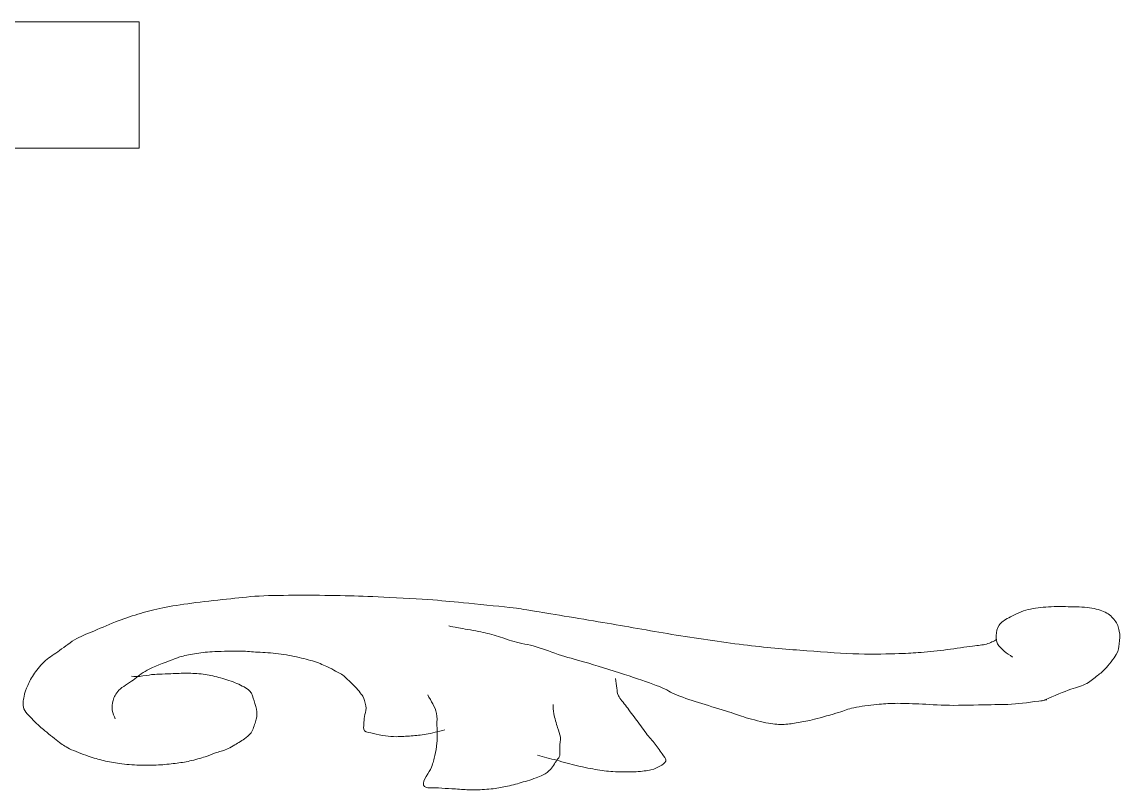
# Model space of a CAD drawing. Header units: millimetres. Extents: x -283 to 283, y -151 to 150.
# Drawn here: x -38.58 to -14.63, y -47.24 to -30.48 of the extents above; entities that cross this region are included whole.
import ezdxf

# ---------------------------------------------------------------- set-up
doc = ezdxf.new("R2010")
doc.units = ezdxf.units.MM
doc.header["$MEASUREMENT"] = 0
doc.layers.add('Camada 1', color=7, linetype='Continuous')

msp = doc.modelspace()

# ---------------------------------------------------------------- linework, layer by layer
at = {"layer": 'Camada 1', "color": 240, "lineweight": 9}
msp.add_lwpolyline([(-40.659, -33.2325), (-36.0182, -33.2325), (-36.0182, -30.4825), (-40.659, -30.4825), (-40.659, -33.2325)], close=True, dxfattribs=at)
at = {"layer": 'Camada 1', "color": 250, "lineweight": 9}
for points, knots in [([(-36.1864, -44.7485), (-36.0843, -44.7889), (-35.79, -44.717), (-35.7172, -44.7141), (-35.7172, -44.7141), (-35.6444, -44.7112), (-35.4097, -44.7012), (-35.2803, -44.6969), (-35.2803, -44.6969), (-35.1509, -44.6926), (-35.0569, -44.6854), (-34.9405, -44.6883), (-34.9405, -44.6883), (-34.8241, -44.6911), (-34.7016, -44.6967), (-34.5846, -44.7141), (-34.5846, -44.7141), (-34.4676, -44.7314), (-34.3612, -44.7584), (-34.2449, -44.7914), (-34.2449, -44.7914), (-34.1286, -44.8244), (-33.9951, -44.864), (-33.889, -44.9117), (-33.889, -44.9117), (-33.7829, -44.9594), (-33.678, -45.01), (-33.6141, -45.075), (-33.6141, -45.075), (-33.5502, -45.1399), (-33.5441, -45.2138), (-33.5172, -45.2897), (-33.5172, -45.2897), (-33.4903, -45.3658), (-33.458, -45.454), (-33.4526, -45.5303), (-33.4526, -45.5303), (-33.4473, -45.6067), (-33.4635, -45.6691), (-33.4851, -45.7452), (-33.4851, -45.7452), (-33.5068, -45.8212), (-33.5419, -45.9231), (-33.5824, -45.9858), (-33.5824, -45.9858), (-33.6229, -46.0484), (-33.6806, -46.0811), (-33.7255, -46.1167), (-33.7255, -46.1167), (-33.7705, -46.1523), (-33.787, -46.1605), (-33.8513, -46.1987), (-33.8513, -46.1987), (-33.9156, -46.2368), (-34.0258, -46.3073), (-34.111, -46.3453), (-34.111, -46.3453), (-34.1963, -46.3835), (-34.28, -46.3978), (-34.3584, -46.4252), (-34.3584, -46.4252), (-34.4369, -46.4526), (-34.4887, -46.4798), (-34.5816, -46.5094), (-34.5816, -46.5094), (-34.6744, -46.5389), (-34.8042, -46.5778), (-34.9142, -46.602), (-34.9142, -46.602), (-35.0242, -46.6262), (-35.1236, -46.6393), (-35.2387, -46.6538), (-35.2387, -46.6538), (-35.3537, -46.6682), (-35.4736, -46.6818), (-35.6037, -46.6883), (-35.6037, -46.6883), (-35.7339, -46.6947), (-35.8763, -46.6976), (-36.0174, -46.6926), (-36.0174, -46.6926), (-36.1585, -46.6876), (-36.317, -46.6747), (-36.4473, -46.6581), (-36.4473, -46.6581), (-36.5776, -46.6415), (-36.6808, -46.6208), (-36.7961, -46.5934), (-36.7961, -46.5934), (-36.9113, -46.5659), (-37.012, -46.5373), (-37.1366, -46.4941), (-37.1366, -46.4941), (-37.2612, -46.4509), (-37.4318, -46.3888), (-37.5421, -46.3344), (-37.5421, -46.3344), (-37.6524, -46.2801), (-37.6987, -46.2403), (-37.7934, -46.1704), (-37.7934, -46.1704), (-37.888, -46.1006), (-38.0244, -45.9878), (-38.1096, -45.9158), (-38.1096, -45.9158), (-38.1947, -45.8439), (-38.2334, -45.8147), (-38.3041, -45.7389), (-38.3041, -45.7389), (-38.3747, -45.6631), (-38.4941, -45.5542), (-38.533, -45.4616), (-38.533, -45.4616), (-38.572, -45.369), (-38.5464, -45.2801), (-38.5328, -45.1952), (-38.5328, -45.1952), (-38.5192, -45.1104), (-38.4896, -45.0392), (-38.4517, -44.9546), (-38.4517, -44.9546), (-38.4139, -44.8701), (-38.3709, -44.7788), (-38.3059, -44.6883), (-38.3059, -44.6883), (-38.2409, -44.5978), (-38.1552, -44.4968), (-38.063, -44.4133), (-38.063, -44.4133), (-37.9709, -44.3299), (-37.8688, -44.2701), (-37.7555, -44.1899), (-37.7555, -44.1899), (-37.6421, -44.1097), (-37.5107, -44.0042), (-37.3831, -43.9322), (-37.3831, -43.9322), (-37.2555, -43.8601), (-37.1457, -43.8247), (-36.9947, -43.7603), (-36.9947, -43.7603), (-36.8436, -43.6958), (-36.6442, -43.6086), (-36.4767, -43.5455), (-36.4767, -43.5455), (-36.3093, -43.4824), (-36.1534, -43.4295), (-35.9912, -43.3823), (-35.9912, -43.3823), (-35.8291, -43.3349), (-35.6923, -43.2992), (-35.5058, -43.2619), (-35.5058, -43.2619), (-35.3192, -43.2246), (-35.1068, -43.1904), (-34.8747, -43.1589), (-34.8747, -43.1589), (-34.6425, -43.1273), (-34.3596, -43.0987), (-34.1141, -43.0729), (-34.1141, -43.0729), (-33.8687, -43.0471), (-33.6644, -43.0185), (-33.4022, -43.0042), (-33.4022, -43.0042), (-33.14, -42.9898), (-32.8387, -42.9884), (-32.5447, -42.987), (-32.5447, -42.987), (-32.2506, -42.9856), (-31.9271, -42.9898), (-31.6386, -42.9956), (-31.6386, -42.9956), (-31.35, -43.0013), (-31.1317, -43.007), (-30.8134, -43.0213), (-30.8134, -43.0213), (-30.4952, -43.0357), (-30.0396, -43.06), (-29.7294, -43.0815), (-29.7294, -43.0815), (-29.4192, -43.103), (-29.2494, -43.1216), (-28.9528, -43.1502), (-28.9528, -43.1502), (-28.6562, -43.1789), (-28.2142, -43.2219), (-27.9498, -43.2534), (-27.9498, -43.2534), (-27.6853, -43.2849), (-27.7233, -43.282), (-27.3674, -43.3393), (-27.3674, -43.3393), (-27.0115, -43.3966), (-26.3239, -43.5112), (-25.8143, -43.597), (-25.8143, -43.597), (-25.3047, -43.6829), (-24.8195, -43.7746), (-24.3098, -43.8548), (-24.3098, -43.8548), (-23.8001, -43.935), (-23.2317, -44.0209), (-22.7567, -44.0782), (-22.7567, -44.0782), (-22.2816, -44.1355), (-21.867, -44.167), (-21.4624, -44.1985), (-21.4624, -44.1985), (-21.0578, -44.23), (-20.6649, -44.2572), (-20.3299, -44.2673), (-20.3299, -44.2673), (-19.9948, -44.2772), (-19.6828, -44.2644), (-19.4561, -44.2586), (-19.4561, -44.2586), (-19.2295, -44.253), (-19.1462, -44.2472), (-18.9707, -44.2329), (-18.9707, -44.2329), (-18.7952, -44.2186), (-18.5905, -44.1956), (-18.4044, -44.1728), (-18.4044, -44.1728), (-18.2182, -44.1498), (-17.9971, -44.1154), (-17.8542, -44.0954), (-17.8542, -44.0954), (-17.7113, -44.0754), (-17.6378, -44.0766), (-17.5467, -44.0524), (-17.5467, -44.0524), (-17.4557, -44.0283), (-17.3957, -43.9865), (-17.3202, -43.9536)], [0, 0, 0, 0, 0.0166667, 0.0166667, 0.0166667, 0.0166667, 0.0333333, 0.0333333, 0.0333333, 0.0333333, 0.05, 0.05, 0.05, 0.05, 0.0666667, 0.0666667, 0.0666667, 0.0666667, 0.0833333, 0.0833333, 0.0833333, 0.0833333, 0.1, 0.1, 0.1, 0.1, 0.1166667, 0.1166667, 0.1166667, 0.1166667, 0.1333333, 0.1333333, 0.1333333, 0.1333333, 0.15, 0.15, 0.15, 0.15, 0.1666667, 0.1666667, 0.1666667, 0.1666667, 0.1833333, 0.1833333, 0.1833333, 0.1833333, 0.2, 0.2, 0.2, 0.2, 0.2166667, 0.2166667, 0.2166667, 0.2166667, 0.2333333, 0.2333333, 0.2333333, 0.2333333, 0.25, 0.25, 0.25, 0.25, 0.2666667, 0.2666667, 0.2666667, 0.2666667, 0.2833333, 0.2833333, 0.2833333, 0.2833333, 0.3, 0.3, 0.3, 0.3, 0.3166667, 0.3166667, 0.3166667, 0.3166667, 0.3333333, 0.3333333, 0.3333333, 0.3333333, 0.35, 0.35, 0.35, 0.35, 0.3666667, 0.3666667, 0.3666667, 0.3666667, 0.3833333, 0.3833333, 0.3833333, 0.3833333, 0.4, 0.4, 0.4, 0.4, 0.4166667, 0.4166667, 0.4166667, 0.4166667, 0.4333333, 0.4333333, 0.4333333, 0.4333333, 0.45, 0.45, 0.45, 0.45, 0.4666667, 0.4666667, 0.4666667, 0.4666667, 0.4833333, 0.4833333, 0.4833333, 0.4833333, 0.5, 0.5, 0.5, 0.5, 0.5166667, 0.5166667, 0.5166667, 0.5166667, 0.5333333, 0.5333333, 0.5333333, 0.5333333, 0.55, 0.55, 0.55, 0.55, 0.5666667, 0.5666667, 0.5666667, 0.5666667, 0.5833333, 0.5833333, 0.5833333, 0.5833333, 0.6, 0.6, 0.6, 0.6, 0.6166667, 0.6166667, 0.6166667, 0.6166667, 0.6333333, 0.6333333, 0.6333333, 0.6333333, 0.65, 0.65, 0.65, 0.65, 0.6666667, 0.6666667, 0.6666667, 0.6666667, 0.6833333, 0.6833333, 0.6833333, 0.6833333, 0.7, 0.7, 0.7, 0.7, 0.7166667, 0.7166667, 0.7166667, 0.7166667, 0.7333333, 0.7333333, 0.7333333, 0.7333333, 0.75, 0.75, 0.75, 0.75, 0.7666667, 0.7666667, 0.7666667, 0.7666667, 0.7833333, 0.7833333, 0.7833333, 0.7833333, 0.8, 0.8, 0.8, 0.8, 0.8166667, 0.8166667, 0.8166667, 0.8166667, 0.8333333, 0.8333333, 0.8333333, 0.8333333, 0.85, 0.85, 0.85, 0.85, 0.8666667, 0.8666667, 0.8666667, 0.8666667, 0.8833333, 0.8833333, 0.8833333, 0.8833333, 0.9, 0.9, 0.9, 0.9, 0.9166667, 0.9166667, 0.9166667, 0.9166667, 0.9333333, 0.9333333, 0.9333333, 0.9333333, 0.95, 0.95, 0.95, 0.95, 0.9666667, 0.9666667, 0.9666667, 0.9666667, 1, 1, 1, 1]), ([(-16.9807, -44.336), (-17.04, -44.293), (-17.1044, -44.256), (-17.1586, -44.2071), (-17.1586, -44.2071), (-17.2127, -44.1583), (-17.274, -44.102), (-17.304, -44.0439), (-17.304, -44.0439), (-17.3341, -43.9857), (-17.3417, -43.9312), (-17.3363, -43.8634), (-17.3363, -43.8634), (-17.3308, -43.7956), (-17.3184, -43.7061), (-17.2714, -43.64), (-17.2714, -43.64), (-17.2244, -43.5739), (-17.159, -43.5317), (-17.0609, -43.4768), (-17.0609, -43.4768), (-16.9629, -43.4218), (-16.8263, -43.3529), (-16.6887, -43.3135), (-16.6887, -43.3135), (-16.5511, -43.2741), (-16.4067, -43.2578), (-16.2518, -43.2447), (-16.2518, -43.2447), (-16.0968, -43.2318), (-15.9258, -43.2333), (-15.7663, -43.2362), (-15.7663, -43.2362), (-15.6069, -43.2391), (-15.4344, -43.2415), (-15.2972, -43.2619), (-15.2972, -43.2619), (-15.1599, -43.2823), (-15.0524, -43.309), (-14.9575, -43.3565), (-14.9575, -43.3565), (-14.8625, -43.4039), (-14.7992, -43.4672), (-14.7473, -43.5369), (-14.7473, -43.5369), (-14.6953, -43.6066), (-14.6666, -43.6839), (-14.6504, -43.7689), (-14.6504, -43.7689), (-14.6341, -43.8538), (-14.6397, -43.9591), (-14.6506, -44.0439), (-14.6506, -44.0439), (-14.6614, -44.1285), (-14.6638, -44.1836), (-14.7154, -44.2758), (-14.7154, -44.2758), (-14.7671, -44.3681), (-14.8853, -44.5133), (-14.9584, -44.5938), (-14.9584, -44.5938), (-15.0315, -44.6742), (-15.0798, -44.7012), (-15.1527, -44.757), (-15.1527, -44.757), (-15.2256, -44.8129), (-15.2914, -44.8779), (-15.3955, -44.9289), (-15.3955, -44.9289), (-15.4995, -44.9797), (-15.6085, -44.996), (-15.7677, -45.0578), (-15.7677, -45.0578), (-15.9269, -45.1196), (-16.1559, -45.2188), (-16.3498, -45.2994)], [0, 0, 0, 0, 0.05, 0.05, 0.05, 0.05, 0.1, 0.1, 0.1, 0.1, 0.15, 0.15, 0.15, 0.15, 0.2, 0.2, 0.2, 0.2, 0.25, 0.25, 0.25, 0.25, 0.3, 0.3, 0.3, 0.3, 0.35, 0.35, 0.35, 0.35, 0.4, 0.4, 0.4, 0.4, 0.45, 0.45, 0.45, 0.45, 0.5, 0.5, 0.5, 0.5, 0.55, 0.55, 0.55, 0.55, 0.6, 0.6, 0.6, 0.6, 0.65, 0.65, 0.65, 0.65, 0.7, 0.7, 0.7, 0.7, 0.75, 0.75, 0.75, 0.75, 0.8, 0.8, 0.8, 0.8, 0.85, 0.85, 0.85, 0.85, 0.9, 0.9, 0.9, 0.9, 1, 1, 1, 1]), ([(-16.2274, -45.2697), (-16.4667, -45.3032), (-16.7179, -45.341), (-16.9156, -45.3583), (-16.9156, -45.3583), (-17.1621, -45.3798), (-17.2866, -45.3699), (-17.5263, -45.3748), (-17.5263, -45.3748), (-17.766, -45.3796), (-18.1045, -45.3906), (-18.3536, -45.3877), (-18.3536, -45.3877), (-18.6027, -45.3849), (-18.8214, -45.3647), (-19.0188, -45.3576), (-19.0188, -45.3576), (-19.2161, -45.3504), (-19.3832, -45.3424), (-19.5379, -45.3445), (-19.5379, -45.3445), (-19.6925, -45.3467), (-19.7931, -45.3546), (-19.9435, -45.3705), (-19.9435, -45.3705), (-20.0939, -45.3863), (-20.2992, -45.4105), (-20.4383, -45.4396), (-20.4383, -45.4396), (-20.5774, -45.4686), (-20.6279, -45.5011), (-20.771, -45.5431), (-20.771, -45.5431), (-20.914, -45.5851), (-21.1492, -45.6554), (-21.2965, -45.6918), (-21.2965, -45.6918), (-21.4437, -45.7281), (-21.5418, -45.7419), (-21.6525, -45.7605), (-21.6525, -45.7605), (-21.7632, -45.7791), (-21.8499, -45.8006), (-21.9599, -45.8035), (-21.9599, -45.8035), (-22.0699, -45.8064), (-22.1608, -45.8023), (-22.2997, -45.7776), (-22.2997, -45.7776), (-22.4386, -45.7531), (-22.6392, -45.699), (-22.785, -45.6574), (-22.785, -45.6574), (-22.9308, -45.6157), (-23.0115, -45.5801), (-23.1732, -45.5285), (-23.1732, -45.5285), (-23.335, -45.477), (-23.5695, -45.4082), (-23.7555, -45.348), (-23.7555, -45.348), (-23.9416, -45.288), (-24.1351, -45.2294), (-24.2893, -45.1676), (-24.2893, -45.1676), (-24.4436, -45.1058), (-24.5018, -45.049), (-24.6775, -44.9786), (-24.6775, -44.9786), (-24.8533, -44.9083), (-25.0845, -44.8311), (-25.3407, -44.7466), (-25.3407, -44.7466), (-25.5969, -44.6622), (-25.9689, -44.5461), (-26.2142, -44.4717), (-26.2142, -44.4717), (-26.4595, -44.3972), (-26.6212, -44.36), (-26.8127, -44.2998), (-26.8127, -44.2998), (-27.0043, -44.2396), (-27.1896, -44.1611), (-27.3627, -44.1107), (-27.3627, -44.1107), (-27.5358, -44.0605), (-27.7021, -44.0393), (-27.848, -43.999), (-27.848, -43.999), (-27.994, -43.9588), (-28.1066, -43.9075), (-28.2362, -43.8701), (-28.2362, -43.8701), (-28.3659, -43.8328), (-28.4868, -43.8043), (-28.6245, -43.7757), (-28.6245, -43.7757), (-28.7622, -43.747), (-28.9534, -43.7184), (-29.0613, -43.6984), (-29.0613, -43.6984), (-29.1691, -43.6783), (-29.2015, -43.6697), (-29.2716, -43.6553)], [0, 0, 0, 0, 0.037037, 0.037037, 0.037037, 0.037037, 0.0740741, 0.0740741, 0.0740741, 0.0740741, 0.1111111, 0.1111111, 0.1111111, 0.1111111, 0.1481481, 0.1481481, 0.1481481, 0.1481481, 0.1851852, 0.1851852, 0.1851852, 0.1851852, 0.2222222, 0.2222222, 0.2222222, 0.2222222, 0.2592593, 0.2592593, 0.2592593, 0.2592593, 0.2962963, 0.2962963, 0.2962963, 0.2962963, 0.3333333, 0.3333333, 0.3333333, 0.3333333, 0.3703704, 0.3703704, 0.3703704, 0.3703704, 0.4074074, 0.4074074, 0.4074074, 0.4074074, 0.4444444, 0.4444444, 0.4444444, 0.4444444, 0.4814815, 0.4814815, 0.4814815, 0.4814815, 0.5185185, 0.5185185, 0.5185185, 0.5185185, 0.5555556, 0.5555556, 0.5555556, 0.5555556, 0.5925926, 0.5925926, 0.5925926, 0.5925926, 0.6296296, 0.6296296, 0.6296296, 0.6296296, 0.6666667, 0.6666667, 0.6666667, 0.6666667, 0.7037037, 0.7037037, 0.7037037, 0.7037037, 0.7407407, 0.7407407, 0.7407407, 0.7407407, 0.7777778, 0.7777778, 0.7777778, 0.7777778, 0.8148148, 0.8148148, 0.8148148, 0.8148148, 0.8518519, 0.8518519, 0.8518519, 0.8518519, 0.8888889, 0.8888889, 0.8888889, 0.8888889, 0.9259259, 0.9259259, 0.9259259, 0.9259259, 1, 1, 1, 1]), ([(-29.3594, -45.9256), (-29.4943, -45.9571), (-29.642, -45.9986), (-29.764, -46.0201), (-29.764, -46.0201), (-29.886, -46.0417), (-29.9796, -46.0459), (-30.0876, -46.0545), (-30.0876, -46.0545), (-30.1956, -46.0631), (-30.3162, -46.0717), (-30.4112, -46.0717), (-30.4112, -46.0717), (-30.5063, -46.0717), (-30.5698, -46.066), (-30.6539, -46.0545), (-30.6539, -46.0545), (-30.738, -46.0429), (-30.837, -46.0216), (-30.9127, -46.003), (-30.9127, -46.003), (-30.9885, -45.9843), (-31.0672, -45.9817), (-31.1069, -45.9428), (-31.1069, -45.9428), (-31.1465, -45.9038), (-31.123, -45.8484), (-31.1229, -45.7967), (-31.1229, -45.7967), (-31.1229, -45.7451), (-31.1148, -45.6907), (-31.1066, -45.6335), (-31.1066, -45.6335), (-31.0985, -45.5762), (-31.071, -45.5196), (-31.0741, -45.453), (-31.0741, -45.453), (-31.0772, -45.3864), (-31.1079, -45.2877), (-31.1252, -45.2363), (-31.1252, -45.2363), (-31.1425, -45.1849), (-31.1515, -45.1827), (-31.1779, -45.1456), (-31.1779, -45.1456), (-31.2042, -45.1086), (-31.2447, -45.0569), (-31.2832, -45.014), (-31.2832, -45.014), (-31.3217, -44.9712), (-31.3595, -44.936), (-31.4089, -44.8889), (-31.4089, -44.8889), (-31.4582, -44.8418), (-31.5302, -44.7693), (-31.5791, -44.7313), (-31.5791, -44.7313), (-31.6279, -44.6934), (-31.652, -44.6893), (-31.7007, -44.6623), (-31.7007, -44.6623), (-31.7493, -44.6353), (-31.7952, -44.605), (-31.871, -44.5694), (-31.871, -44.5694), (-31.9467, -44.5337), (-32.0434, -44.4862), (-32.1547, -44.4486), (-32.1547, -44.4486), (-32.2661, -44.411), (-32.3977, -44.376), (-32.5359, -44.345), (-32.5359, -44.345), (-32.674, -44.314), (-32.8313, -44.2825), (-32.982, -44.263), (-32.982, -44.263), (-33.1327, -44.2435), (-33.2983, -44.2378), (-33.4362, -44.2285), (-33.4362, -44.2285), (-33.5741, -44.2192), (-33.6535, -44.209), (-33.8093, -44.2069), (-33.8093, -44.2069), (-33.965, -44.2048), (-34.209, -44.2076), (-34.369, -44.2155), (-34.369, -44.2155), (-34.5289, -44.2235), (-34.6443, -44.2363), (-34.7665, -44.2544), (-34.7665, -44.2544), (-34.8887, -44.2724), (-35.0026, -44.2973), (-35.0991, -44.3234), (-35.0991, -44.3234), (-35.1956, -44.3495), (-35.2178, -44.3603), (-35.3425, -44.4097), (-35.3425, -44.4097), (-35.4671, -44.4591), (-35.7107, -44.5479), (-35.8465, -44.6196), (-35.8465, -44.6196), (-35.9823, -44.6912), (-36.0477, -44.7628), (-36.1502, -44.8359), (-36.1502, -44.8359), (-36.2527, -44.9089), (-36.3872, -44.9825), (-36.4617, -45.0578), (-36.4617, -45.0578), (-36.5363, -45.1331), (-36.5668, -45.2075), (-36.5913, -45.2812), (-36.5913, -45.2812), (-36.6158, -45.3548), (-36.6157, -45.4283), (-36.6077, -45.496), (-36.6077, -45.496), (-36.5996, -45.5637), (-36.5646, -45.622), (-36.5431, -45.685)], [0, 0, 0, 0, 0.03125, 0.03125, 0.03125, 0.03125, 0.0625, 0.0625, 0.0625, 0.0625, 0.09375, 0.09375, 0.09375, 0.09375, 0.125, 0.125, 0.125, 0.125, 0.15625, 0.15625, 0.15625, 0.15625, 0.1875, 0.1875, 0.1875, 0.1875, 0.21875, 0.21875, 0.21875, 0.21875, 0.25, 0.25, 0.25, 0.25, 0.28125, 0.28125, 0.28125, 0.28125, 0.3125, 0.3125, 0.3125, 0.3125, 0.34375, 0.34375, 0.34375, 0.34375, 0.375, 0.375, 0.375, 0.375, 0.40625, 0.40625, 0.40625, 0.40625, 0.4375, 0.4375, 0.4375, 0.4375, 0.46875, 0.46875, 0.46875, 0.46875, 0.5, 0.5, 0.5, 0.5, 0.53125, 0.53125, 0.53125, 0.53125, 0.5625, 0.5625, 0.5625, 0.5625, 0.59375, 0.59375, 0.59375, 0.59375, 0.625, 0.625, 0.625, 0.625, 0.65625, 0.65625, 0.65625, 0.65625, 0.6875, 0.6875, 0.6875, 0.6875, 0.71875, 0.71875, 0.71875, 0.71875, 0.75, 0.75, 0.75, 0.75, 0.78125, 0.78125, 0.78125, 0.78125, 0.8125, 0.8125, 0.8125, 0.8125, 0.84375, 0.84375, 0.84375, 0.84375, 0.875, 0.875, 0.875, 0.875, 0.90625, 0.90625, 0.90625, 0.90625, 0.9375, 0.9375, 0.9375, 0.9375, 1, 1, 1, 1]), ([(-27.3374, -46.4755), (-27.1972, -46.5127), (-27.0624, -46.5486), (-26.9168, -46.5872), (-26.9168, -46.5872), (-26.7712, -46.6259), (-26.6123, -46.6731), (-26.4638, -46.7075), (-26.4638, -46.7075), (-26.3154, -46.7419), (-26.1649, -46.7719), (-26.027, -46.7934), (-26.027, -46.7934), (-25.8892, -46.815), (-25.7797, -46.8292), (-25.6388, -46.8364), (-25.6388, -46.8364), (-25.4978, -46.8436), (-25.3161, -46.8436), (-25.1857, -46.8364), (-25.1857, -46.8364), (-25.0554, -46.8292), (-24.9501, -46.8139), (-24.8621, -46.7934), (-24.8621, -46.7934), (-24.7741, -46.773), (-24.7228, -46.7482), (-24.6679, -46.7161), (-24.6679, -46.7161), (-24.613, -46.684), (-24.5529, -46.6446), (-24.5383, -46.6044), (-24.5383, -46.6044), (-24.5238, -46.5642), (-24.5518, -46.55), (-24.5868, -46.4927), (-24.5868, -46.4927), (-24.6219, -46.4354), (-24.6892, -46.338), (-24.7484, -46.2607), (-24.7484, -46.2607), (-24.8077, -46.1833), (-24.8724, -46.1189), (-24.9424, -46.0287), (-24.9424, -46.0287), (-25.0125, -45.9385), (-25.0933, -45.821), (-25.1687, -45.7194), (-25.1687, -45.7194), (-25.2441, -45.6177), (-25.3276, -45.5089), (-25.395, -45.4186), (-25.395, -45.4186), (-25.4623, -45.3285), (-25.5375, -45.246), (-25.5728, -45.178), (-25.5728, -45.178), (-25.6081, -45.1102), (-25.5943, -45.0778), (-25.605, -45.0148), (-25.605, -45.0148), (-25.6158, -44.9518), (-25.6265, -44.8716), (-25.6372, -44.8)], [0, 0, 0, 0, 0.0588235, 0.0588235, 0.0588235, 0.0588235, 0.1176471, 0.1176471, 0.1176471, 0.1176471, 0.1764706, 0.1764706, 0.1764706, 0.1764706, 0.2352941, 0.2352941, 0.2352941, 0.2352941, 0.2941176, 0.2941176, 0.2941176, 0.2941176, 0.3529412, 0.3529412, 0.3529412, 0.3529412, 0.4117647, 0.4117647, 0.4117647, 0.4117647, 0.4705882, 0.4705882, 0.4705882, 0.4705882, 0.5294118, 0.5294118, 0.5294118, 0.5294118, 0.5882353, 0.5882353, 0.5882353, 0.5882353, 0.6470588, 0.6470588, 0.6470588, 0.6470588, 0.7058824, 0.7058824, 0.7058824, 0.7058824, 0.7647059, 0.7647059, 0.7647059, 0.7647059, 0.8235294, 0.8235294, 0.8235294, 0.8235294, 0.8823529, 0.8823529, 0.8823529, 0.8823529, 1, 1, 1, 1]), ([(-26.9968, -45.3671), (-26.9914, -45.4358), (-26.9968, -45.4887), (-26.9807, -45.5733), (-26.9807, -45.5733), (-26.9646, -45.6579), (-26.9243, -45.7895), (-26.9, -45.8741), (-26.9, -45.8741), (-26.8759, -45.9585), (-26.8435, -46.0097), (-26.8355, -46.0803), (-26.8355, -46.0803), (-26.8275, -46.1508), (-26.8491, -46.2278), (-26.8518, -46.2951), (-26.8518, -46.2951), (-26.8546, -46.3624), (-26.8411, -46.4349), (-26.852, -46.4841), (-26.852, -46.4841), (-26.8629, -46.5334), (-26.879, -46.5328), (-26.9168, -46.5872), (-26.9168, -46.5872), (-26.9546, -46.6416), (-27.0157, -46.751), (-27.0788, -46.8106), (-27.0788, -46.8106), (-27.1417, -46.8702), (-27.1938, -46.8976), (-27.2892, -46.9395), (-27.2892, -46.9395), (-27.3846, -46.9814), (-27.5287, -47.0247), (-27.6452, -47.0598), (-27.6452, -47.0598), (-27.7617, -47.0949), (-27.8776, -47.1256), (-27.9876, -47.1501), (-27.9876, -47.1501), (-28.0976, -47.1745), (-28.1899, -47.1925), (-28.3039, -47.2062), (-28.3039, -47.2062), (-28.418, -47.2199), (-28.5726, -47.2284), (-28.669, -47.2321), (-28.669, -47.2321), (-28.7653, -47.2356), (-28.7906, -47.2321), (-28.8799, -47.2278), (-28.8799, -47.2278), (-28.9692, -47.2234), (-29.1016, -47.2126), (-29.2043, -47.2062), (-29.2043, -47.2062), (-29.307, -47.1997), (-29.3929, -47.2019), (-29.4963, -47.1889), (-29.4963, -47.1889), (-29.5997, -47.1758), (-29.7881, -47.2238), (-29.8207, -47.1285), (-29.8207, -47.1285), (-29.8533, -47.0332), (-29.6908, -46.848), (-29.6501, -46.7401), (-29.6501, -46.7401), (-29.6094, -46.6321), (-29.5972, -46.5696), (-29.5769, -46.4812), (-29.5769, -46.4812), (-29.5565, -46.3926), (-29.5361, -46.3173), (-29.528, -46.2093), (-29.528, -46.2093), (-29.5198, -46.1013), (-29.5262, -45.9412), (-29.5277, -45.8339), (-29.5277, -45.8339), (-29.5292, -45.7264), (-29.5221, -45.6443), (-29.5371, -45.5647), (-29.5371, -45.5647), (-29.5522, -45.4852), (-29.5856, -45.4259), (-29.6179, -45.3585), (-29.6179, -45.3585), (-29.6502, -45.2912), (-29.6933, -45.2267), (-29.731, -45.1608)], [0, 0, 0, 0, 0.0416667, 0.0416667, 0.0416667, 0.0416667, 0.0833333, 0.0833333, 0.0833333, 0.0833333, 0.125, 0.125, 0.125, 0.125, 0.1666667, 0.1666667, 0.1666667, 0.1666667, 0.2083333, 0.2083333, 0.2083333, 0.2083333, 0.25, 0.25, 0.25, 0.25, 0.2916667, 0.2916667, 0.2916667, 0.2916667, 0.3333333, 0.3333333, 0.3333333, 0.3333333, 0.375, 0.375, 0.375, 0.375, 0.4166667, 0.4166667, 0.4166667, 0.4166667, 0.4583333, 0.4583333, 0.4583333, 0.4583333, 0.5, 0.5, 0.5, 0.5, 0.5416667, 0.5416667, 0.5416667, 0.5416667, 0.5833333, 0.5833333, 0.5833333, 0.5833333, 0.625, 0.625, 0.625, 0.625, 0.6666667, 0.6666667, 0.6666667, 0.6666667, 0.7083333, 0.7083333, 0.7083333, 0.7083333, 0.75, 0.75, 0.75, 0.75, 0.7916667, 0.7916667, 0.7916667, 0.7916667, 0.8333333, 0.8333333, 0.8333333, 0.8333333, 0.875, 0.875, 0.875, 0.875, 0.9166667, 0.9166667, 0.9166667, 0.9166667, 1, 1, 1, 1])]:
    msp.add_open_spline(points, degree=3, knots=knots, dxfattribs=at)

doc.saveas('drawing.dxf')
